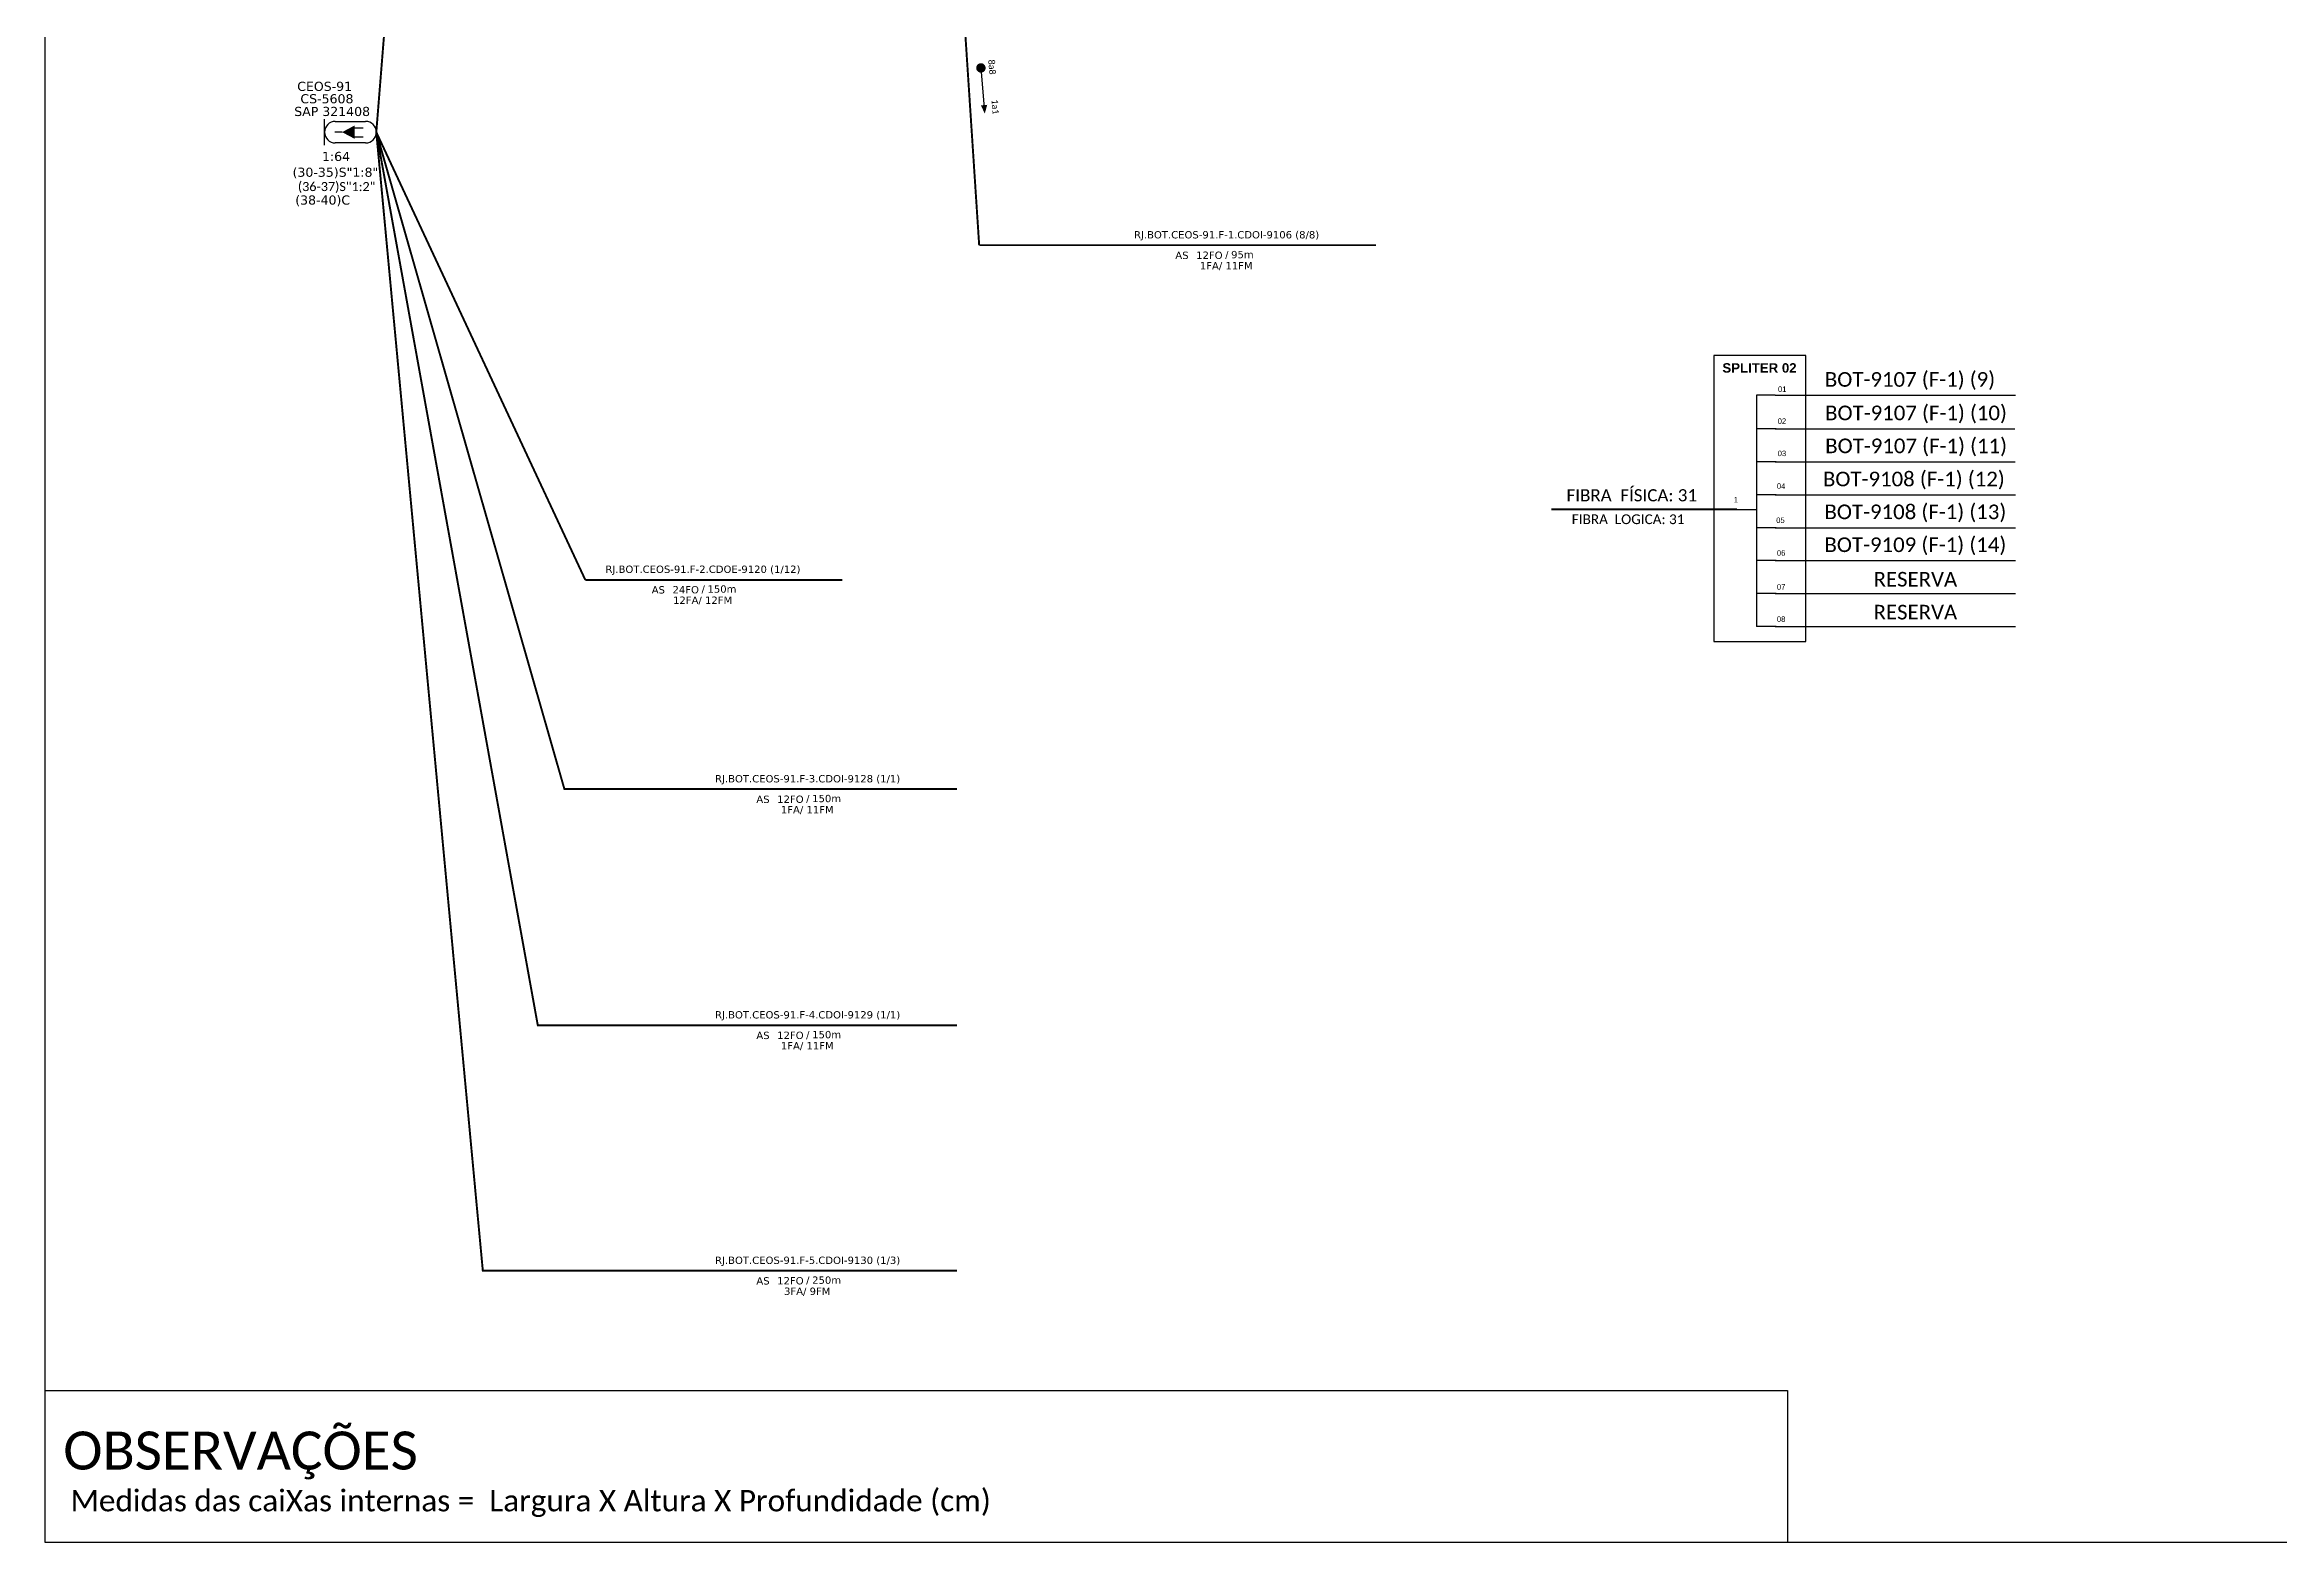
# Model space of a CAD drawing. Extents: x -89 to 1695, y 705 to 1299.
# Drawn here: x -89.3 to 330, y 705 to 986 of the extents above; entities that cross this region are included whole.
import ezdxf
from ezdxf.enums import TextEntityAlignment as Align

# ---------------------------------------------------------------- set-up
doc = ezdxf.new("R2010")
doc.units = 0
for name, color, linetype in [('20.4-CEOS', 1, 'Continuous'), ('CAP a instalar', 1, 'Continuous'), ('SETA', 7, 'Continuous')]:
    doc.layers.add(name, color=color, linetype=linetype)
doc.layers.add('40.1-ETIQUETAS', color=1, linetype='Continuous', lineweight=20)
doc.styles.add('siredit', font='verdana.ttf')
doc.styles.get("Standard").update_dxf_attribs({"font": 'arial.ttf'})
doc.styles.add('WMF-Calibri0', font='calibri.ttf')
doc.linetypes.add('FENCELINE1', pattern='A,0.25,-0.1,[133,ltypeshp.shx,S=0.1,R=0,X=-0.1,Y=0],-0.1,1', length=1.45)

# ---------------------------------------------------------------- blocks, each defined once
blk = doc.blocks.new('ETIQUETA_RS5F')
at = {"layer": '40.1-ETIQUETAS', "color": 0, "style": 'siredit'}
blk.add_text('/', height=1.5, dxfattribs=at).set_placement((1.58, -1.95), align=Align.MIDDLE_RIGHT)
for tag, p in [('ETIQUETA_R_PRIMARIA', (1.21, 4.1)), ('ETIQUETA_R_SECUNDARIA', (1.21, 2.1)), ('F_ATIVAS/F_MORTAS', (1.14, -4.24))]:
    blk.add_attdef(tag, text='', height=1.5, dxfattribs=at).set_placement(p, align=Align.MIDDLE_CENTER)
for tag, p in [('TIPO_CABO', (-6.58, -2.12)), ('CAP_CABO', (0.4, -2.09))]:
    blk.add_attdef(tag, text='', height=1.5, dxfattribs=at).set_placement(p, align=Align.MIDDLE_RIGHT)
blk.add_attdef('METROS', text='', height=1.5, dxfattribs=at).set_placement((2.14, -1.95), align=Align.MIDDLE_LEFT)
for tag, p in [('FUSÃO_1', (0.85, -8.39)), ('FUSÃO_2', (0.85, -10.6)), ('FUSÃO_3', (0.85, -12.93)), ('FUSÃO_4', (0.85, -15.14)), ('FUSÃO_5', (0.85, -17.16))]:
    blk.add_attdef(tag, text='', height=1.5, dxfattribs=at).set_placement(p, align=Align.CENTER)

msp = doc.modelspace()

# ---------------------------------------------------------------- linework, layer by layer
at = {"color": 7, "linetype": 'Continuous'}
for p, q in [((231.84, 920.21), (231.84, 876.82)), ((235.35, 920.21), (231.84, 920.21)), ((235.53, 913.93), (231.84, 913.93)), ((235.53, 907.73), (231.84, 907.73)), ((235.53, 901.51), (231.84, 901.51)), ((228.19, 898.78), (231.82, 898.78)), ((235.53, 895.35), (231.84, 895.35)), ((235.53, 889.18), (231.84, 889.18)), ((235.53, 883), (231.84, 883)), ((235.53, 876.82), (231.84, 876.82))]:
    msp.add_line(p, q, dxfattribs=at)
at = {"color": 10, "linetype": 'Continuous'}
for p, q in [((235.35, 920.21), (280.49, 920.21)), ((235.35, 913.93), (280.33, 913.93)), ((235.35, 907.73), (280.41, 907.73)), ((235.35, 901.51), (280.49, 901.51)), ((235.35, 895.35), (280.49, 895.35)), ((235.35, 889.18), (280.49, 889.18)), ((235.35, 883), (280.49, 883)), ((235.35, 876.82), (280.49, 876.82))]:
    msp.add_line(p, q, dxfattribs=at)
at = {"color": 1, "linetype": 'Continuous', "lineweight": 60}
msp.add_line((228.19, 898.78), (193.38, 898.78), dxfattribs=at)
msp.add_lwpolyline([(-89.32, 705.02), (749.25, 705.02), (749.25, 1299.02), (-89.32, 1299.02), (-89.32, 705.02)])
at = {"color": 7, "const_width": 0.885}
msp.add_lwpolyline([(86.31, 982.06, 1), (86.38, 981.18, 1)], format="xyb", close=True, dxfattribs=at)
at = {"color": 7}
msp.add_lwpolyline([(223.87, 874), (241.15, 874), (241.15, 927.65), (223.87, 927.65)], close=True, dxfattribs=at)
msp.add_lwpolyline([(-89.24, 733.5), (237.71, 733.5), (237.71, 705.02)], dxfattribs=at)
at = {"layer": '20.4-CEOS', "color": 7}
for p, q in [((-34.79, 971.59), (-29.12, 971.59)), ((-29.12, 967.55), (-34.79, 967.55))]:
    msp.add_line(p, q, dxfattribs=at)
for points in [[(-36.81, 967.13), (-36.81, 972)], [(-33.52, 969.57), (-34.89, 969.57)], [(-31.29, 970.37), (-29.57, 970.37)], [(-31.29, 968.69), (-29.57, 968.69)]]:
    msp.add_lwpolyline(points, dxfattribs=at)
msp.add_lwpolyline([(-33.52, 969.57, 0, 2.49, 0), (-31.18, 969.57, 2.49, 2.49, 0)], format="xyseb", dxfattribs=at)
for centre, start, end in [((-34.79, 969.57), 90, 270), ((-29.12, 969.57), 270, 90)]:
    msp.add_arc(centre, 2.02, start, end, dxfattribs=at)
at = {"layer": 'CAP a instalar', "color": 7, "ltscale": 7, "const_width": 0.366}
msp.add_lwpolyline([(-27.1, 969.57), (-6.76, 1223.55)], dxfattribs=at)
at = {"layer": 'CAP a instalar', "color": 7, "linetype": 'FENCELINE1', "ltscale": 7, "const_width": 0.366}
for points in [[(67.95, 1223.55), (86.02, 948.37)], [(-27.1, 969.57), (12.12, 885.57)], [(160.5, 948.37), (86.02, 948.37), (86.02, 948.37)], [(60.33, 885.57), (12.12, 885.57)]]:
    msp.add_lwpolyline(points, dxfattribs=at)
at = {"layer": 'CAP a instalar', "color": 7, "linetype": 'FENCELINE1', "ltscale": 7}
for points in [[(81.89, 846.32, 0.366, 0.366, 0), (8.2, 846.32, 0.366, 0.366, 0), (-27.1, 969.57, 0.366, 0.366, 0)], [(81.89, 755.98, 0.366, 0.366, 0), (-7.11, 755.98, 0.366, 0.366, 0), (-27.1, 969.57, 0.366, 0.366, 0)], [(81.89, 802.03, 0.366, 0.366, 0), (3.2, 802.03, 0.366, 0.366, 0), (-27.1, 969.57, 0.366, 0.366, 0)]]:
    msp.add_lwpolyline(points, format="xyseb", dxfattribs=at)
at = {"layer": 'SETA', "color": 7}
msp.add_lwpolyline([(86.35, 981.62), (86.98, 974.04)], dxfattribs=at)
msp.add_solid([(87.53, 974.7), (87.07, 973.03), (86.35, 974.6)], dxfattribs=at)

# ---------------------------------------------------------------- block references
at = {"layer": '40.1-ETIQUETAS', "color": 7}
ref = msp.add_blockref('ETIQUETA_RS5F', (131.36, 948.39), dxfattribs=dict(at, xscale=0.9148235176468784, yscale=0.9148235176468784, zscale=0.9148235176468784))
ref.add_attrib('ETIQUETA_R_SECUNDARIA', 'RJ.BOT.CEOS-91.F-1.CDOI-9106 (8/8)', dxfattribs={"color": 0, "height": 1.3722, "style": 'siredit'}).set_placement((132.44, 950.32), align=Align.MIDDLE_CENTER)
ref.add_attrib('TIPO_CABO', 'AS', dxfattribs={"color": 0, "height": 1.372, "style": 'siredit'}).set_placement((125.3, 946.46), align=Align.MIDDLE_RIGHT)
ref.add_attrib('CAP_CABO', '12FO', dxfattribs={"color": 0, "height": 1.372, "style": 'siredit'}).set_placement((131.69, 946.48), align=Align.MIDDLE_RIGHT)
ref.add_attrib('METROS', '95m', dxfattribs={"color": 0, "height": 1.372, "style": 'siredit'}).set_placement((133.29, 946.6), align=Align.MIDDLE_LEFT)
ref.add_attrib('F_ATIVAS/F_MORTAS', '1FA/ 11FM', dxfattribs={"color": 0, "height": 1.372, "style": 'siredit'}).set_placement((132.37, 944.51), align=Align.MIDDLE_CENTER)
ref = msp.add_blockref('ETIQUETA_RS5F', (33.11, 885.64), dxfattribs=dict(at, xscale=0.9148235176468785, yscale=0.9148235176468785, zscale=0.9148235176468785))
ref.add_attrib('ETIQUETA_R_SECUNDARIA', 'RJ.BOT.CEOS-91.F-2.CDOE-9120 (1/12)', dxfattribs={"color": 0, "height": 1.3722, "style": 'siredit'}).set_placement((34.19, 887.57), align=Align.MIDDLE_CENTER)
ref.add_attrib('TIPO_CABO', 'AS', dxfattribs={"color": 0, "height": 1.372, "style": 'siredit'}).set_placement((27.06, 883.71), align=Align.MIDDLE_RIGHT)
ref.add_attrib('CAP_CABO', '24FO', dxfattribs={"color": 0, "height": 1.372, "style": 'siredit'}).set_placement((33.44, 883.73), align=Align.MIDDLE_RIGHT)
ref.add_attrib('METROS', '150m', dxfattribs={"color": 0, "height": 1.372, "style": 'siredit'}).set_placement((35.04, 883.86), align=Align.MIDDLE_LEFT)
ref.add_attrib('F_ATIVAS/F_MORTAS', '12FA/ 12FM', dxfattribs={"color": 0, "height": 1.372, "style": 'siredit'}).set_placement((34.13, 881.76), align=Align.MIDDLE_CENTER)
ref = msp.add_blockref('ETIQUETA_RS5F', (52.74, 846.34), dxfattribs=dict(at, xscale=0.9148235176468785, yscale=0.9148235176468785, zscale=0.9148235176468785))
ref.add_attrib('ETIQUETA_R_SECUNDARIA', 'RJ.BOT.CEOS-91.F-3.CDOI-9128 (1/1)', dxfattribs={"color": 0, "height": 1.3722, "style": 'siredit'}).set_placement((53.83, 848.27), align=Align.MIDDLE_CENTER)
ref.add_attrib('TIPO_CABO', 'AS', dxfattribs={"color": 0, "height": 1.372, "style": 'siredit'}).set_placement((46.69, 844.41), align=Align.MIDDLE_RIGHT)
ref.add_attrib('CAP_CABO', '12FO', dxfattribs={"color": 0, "height": 1.372, "style": 'siredit'}).set_placement((53.08, 844.43), align=Align.MIDDLE_RIGHT)
ref.add_attrib('METROS', '150m', dxfattribs={"color": 0, "height": 1.372, "style": 'siredit'}).set_placement((54.68, 844.56), align=Align.MIDDLE_LEFT)
ref.add_attrib('F_ATIVAS/F_MORTAS', '1FA/ 11FM', dxfattribs={"color": 0, "height": 1.372, "style": 'siredit'}).set_placement((53.76, 842.46), align=Align.MIDDLE_CENTER)
ref = msp.add_blockref('ETIQUETA_RS5F', (52.74, 802.05), dxfattribs=dict(at, xscale=0.9148235176468785, yscale=0.9148235176468785, zscale=0.9148235176468785))
ref.add_attrib('ETIQUETA_R_SECUNDARIA', 'RJ.BOT.CEOS-91.F-4.CDOI-9129 (1/1)', dxfattribs={"color": 0, "height": 1.3722, "style": 'siredit'}).set_placement((53.83, 803.98), align=Align.MIDDLE_CENTER)
ref.add_attrib('TIPO_CABO', 'AS', dxfattribs={"color": 0, "height": 1.372, "style": 'siredit'}).set_placement((46.69, 800.12), align=Align.MIDDLE_RIGHT)
ref.add_attrib('CAP_CABO', '12FO', dxfattribs={"color": 0, "height": 1.372, "style": 'siredit'}).set_placement((53.08, 800.14), align=Align.MIDDLE_RIGHT)
ref.add_attrib('METROS', '150m', dxfattribs={"color": 0, "height": 1.372, "style": 'siredit'}).set_placement((54.68, 800.27), align=Align.MIDDLE_LEFT)
ref.add_attrib('F_ATIVAS/F_MORTAS', '1FA/ 11FM', dxfattribs={"color": 0, "height": 1.372, "style": 'siredit'}).set_placement((53.76, 798.17), align=Align.MIDDLE_CENTER)
ref = msp.add_blockref('ETIQUETA_RS5F', (52.74, 756), dxfattribs=dict(at, xscale=0.9148235176468785, yscale=0.9148235176468785, zscale=0.9148235176468785))
ref.add_attrib('ETIQUETA_R_SECUNDARIA', 'RJ.BOT.CEOS-91.F-5.CDOI-9130 (1/3)', dxfattribs={"color": 0, "height": 1.3722, "style": 'siredit'}).set_placement((53.83, 757.93), align=Align.MIDDLE_CENTER)
ref.add_attrib('TIPO_CABO', 'AS', dxfattribs={"color": 0, "height": 1.372, "style": 'siredit'}).set_placement((46.69, 754.07), align=Align.MIDDLE_RIGHT)
ref.add_attrib('CAP_CABO', '12FO', dxfattribs={"color": 0, "height": 1.372, "style": 'siredit'}).set_placement((53.08, 754.09), align=Align.MIDDLE_RIGHT)
ref.add_attrib('METROS', '250m', dxfattribs={"color": 0, "height": 1.372, "style": 'siredit'}).set_placement((54.68, 754.21), align=Align.MIDDLE_LEFT)
ref.add_attrib('F_ATIVAS/F_MORTAS', '3FA/ 9FM', dxfattribs={"color": 0, "height": 1.372, "style": 'siredit'}).set_placement((53.76, 752.12), align=Align.MIDDLE_CENTER)

# ---------------------------------------------------------------- texts
at = {"color": 7, "style": 'WMF-Calibri0'}
msp.add_text('OBSERVAÇÕES', height=7.1308, dxfattribs=at).set_placement((-85.83, 718.67))
at = {"color": 7, "char_height": 1.2033, "width": 22.4364, "attachment_point": 5, "rotation": 274.7345}
for s, insert in [('{\\fCalibri|b0|i0|c0|p34;\\C7;8a8}', (88.42, 981.78)), ('{\\fCalibri|b0|i0|c0|p34;\\C7;1a1}', (89.04, 974.32))]:
    msp.add_mtext(s, dxfattribs=dict(at, insert=insert))
at = {"attachment_point": 5}
for s, insert, char_height, width in [('{\\fCalibri|b0|i0|c0|p34;\\C7;(36-37)S"1:2"}', (-34.55, 959.18), 1.7, 28.74), ('\\C10;\\fArial|b1|i0|c0|p34;SPLITER 02', (232.43, 925.33), 1.7753, 17.28), ('\\C1;\\fCalibri|b0|i0|c0|p34;BOT-9107 (F-1) (9)', (260.67, 922.88), 2.7432, 80.6352), ('\\C7;\\fArial|b0|i0|;\\H1.0273588255048;01 ', (236.7, 921.35), 1.7753, 3.5602), ('\\pxt14;\\C1;\\fCalibri|b0|i0|c0|p34;BOT-9107 (F-1) (10)', (261.8, 916.6), 2.7432, 80.6352), ('\\C7;\\fArial|b0|i0|;\\H1.0273588255048;02 ', (236.64, 915.35), 1.7753, 3.7582), ('\\C1;\\fCalibri|b0|i0|c0|p34;BOT-9107 (F-1) (11)', (261.82, 910.42), 2.7432, 80.6352), ('\\C7;\\fArial|b0|i0|;\\H1.0273588255048;03 ', (236.64, 909.3), 1.7753, 3.456), ('{\\fCalibri|b0|i0|c0|p34;\\C7;BOT-9108 (F-1) (12)}', (261.39, 904.2), 2.7432, 80.6352), ('{\\fCalibri|b0|i0|c0|p34;\\C7;FIBRA  FÍSICA: 31}', (208.47, 901.43), 2.2859, 34.56), ('\\C7;\\fArial|b0|i0|;\\H1.0273588255048;04 ', (236.49, 903.16), 1.7753, 3.7582), ('{\\fCalibri|b0|i0|c0|p34;\\C7;FIBRA  LOGICA: 31}', (207.78, 896.94), 1.8289, 34.56), ('\\C7;\\fArial|b0|i0|;\\H1.0273588255048;1', (228.02, 900.61), 1.7753, 1.7584), ('\\C7;\\fArial|b0|i0|;\\H1.0273588255048;05 ', (236.36, 896.75), 1.7753, 4.6222), ('{\\fCalibri|b0|i0|c0|p34;\\C7;BOT-9108 (F-1) (13)}', (261.68, 898.04), 2.7432, 80.6352), ('{\\fCalibri|b0|i0|c0|p34;\\C7;BOT-9109 (F-1) (14)}', (261.68, 891.87), 2.7432, 80.6352), ('\\C7;\\fArial|b0|i0|;\\H1.0273588255048;06 ', (236.49, 890.61), 1.7753, 3.7582), ('\\C7;\\fArial|b0|i0|;\\H1.0273588255048;07 ', (236.49, 884.25), 1.7753, 3.7582), ('{\\fCalibri|b0|i0|c0|p34;\\C7;RESERVA}', (261.68, 885.68), 2.7432, 80.6352), ('{\\fCalibri|b0|i0|c0|p34;\\C7;RESERVA}', (261.68, 879.51), 2.7432, 80.6352), ('\\C7;\\fArial|b0|i0|;\\H1.0273588255048;08 ', (236.49, 878.2), 1.7753, 3.7582)]:
    msp.add_mtext(s, dxfattribs=dict(at, insert=insert, char_height=char_height, width=width))
at = {"color": 7, "insert": (-84.48, 714.83), "char_height": 4, "width": 658.8434, "attachment_point": 1, "style": 'WMF-Calibri0'}
msp.add_mtext('Medidas das caiXas internas =  Largura X Altura X Profundidade (cm)', dxfattribs=at)
at = {"layer": '20.4-CEOS', "color": 7, "style": 'siredit'}
for s, height, p in [('CEOS-91', 1.712, (-36.79, 979.02)), ('SAP 321408', 1.712, (-35.38, 974.31)), ('CS-5608', 1.712, (-36.36, 976.69)), ('1:64', 1.712, (-34.65, 965.87)), ('(30-35)S"1:8"', 1.7118, (-34.77, 962.91)), ('(38-40)C', 1.712, (-37.16, 957.69))]:
    msp.add_text(s, height=height, dxfattribs=at).set_placement(p, align=Align.TOP_CENTER)

doc.saveas('drawing.dxf')
